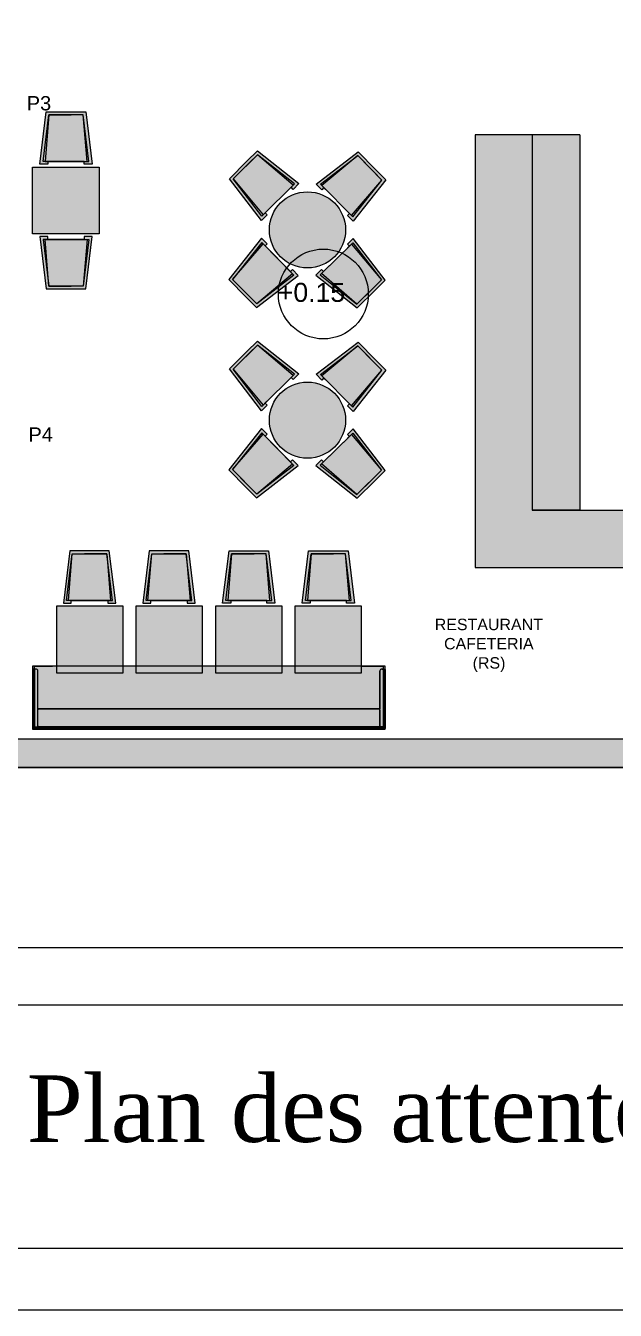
# Model space of a CAD drawing. Header units: millimetres. Extents: x 61345 to 69644, y 9491 to 29385.
# Drawn here: x 64707 to 65326, y 15770 to 17120 of the extents above; entities that cross this region are included whole.
import ezdxf

# ---------------------------------------------------------------- set-up
doc = ezdxf.new("R2010")
doc.units = ezdxf.units.MM
doc.linetypes.add('DASHED2', pattern=[0.375, 0.25, -0.125])
doc.layers.add('Plan Archi', color=8, linetype='Continuous')
doc.layers.add('TEXTE', color=7, linetype='Continuous')
doc.styles.add('ARIAL', font='arial.ttf')
doc.styles.add('CARTOUCHE', font='verdana.ttf')
doc.styles.get("Standard").update_dxf_attribs({"font": 'arial.ttf'})

msp = doc.modelspace()

# ---------------------------------------------------------------- hatches: boundary and pattern name
at = {"layer": 'Plan Archi', "true_color": 0xffffff}
h = msp.add_hatch(color=7, dxfattribs=at)
h.dxf.hatch_style = 1
h.paths.add_polyline_path([(64730.5, 16977.7), (64730.5, 16974.7), (64722, 16974.7), (64728.8, 17029.7), (64755, 17029.7), (64770.2, 17029.7), (64777, 16974.7), (64768.6, 16974.7), (64768.6, 16977.7)])
at = {"layer": 'Plan Archi'}
h = msp.add_hatch(color=256, dxfattribs=at)
h.dxf.hatch_style = 1
h.paths.add_polyline_path([(65239.3, 17005.8), (65179.3, 17005.8), (65179.3, 16551.1), (65669.1, 16551.1), (65669.1, 16611.1), (65239.3, 16611.1)])
h = msp.add_hatch(color=256, dxfattribs=at)
h.dxf.hatch_style = 1
h.paths.add_polyline_path([(65289.3, 17005.8), (65239.3, 17005.8), (65239.3, 16611.1), (65289.3, 16611.1)], flags=17)
at = {"layer": 'Plan Archi', "true_color": 0xffffff}
h = msp.add_hatch(color=7, dxfattribs=at)
h.dxf.hatch_style = 1
h.paths.add_polyline_path([(64958.8, 16923.8), (64960.9, 16921.6), (64954.9, 16915.7), (64921.1, 16959.6), (64939.6, 16978), (64950.5, 16988.7), (64994, 16954.4), (64988, 16948.4), (64985.9, 16950.6)])
h = msp.add_hatch(color=7, dxfattribs=at)
h.dxf.hatch_style = 1
h.paths.add_polyline_path([(65020.4, 16950.2), (65018.3, 16948), (65012.4, 16954), (65056.3, 16987.9), (65074.6, 16969.3), (65085.4, 16958.4), (65051, 16914.9), (65045.1, 16920.9), (65047.2, 16923)])
h = msp.add_hatch(color=7, dxfattribs=at)
h.dxf.hatch_style = 1
h.paths.add_polyline_path([(64784.4, 16971.7), (64784.4, 16901.7), (64714.4, 16901.7), (64714.4, 16971.7)])
h = msp.add_hatch(color=7, dxfattribs=at)
h.dxf.hatch_style = 1
edge = h.paths.add_edge_path()
edge.add_arc((65003.1, 16905.8), 40, 0, 360)
h = msp.add_hatch(color=7, dxfattribs=at)
h.dxf.hatch_style = 1
h.paths.add_polyline_path([(64730.5, 16895.7), (64730.5, 16898.7), (64722, 16898.7), (64728.8, 16843.7), (64755, 16843.7), (64770.2, 16843.7), (64777, 16898.7), (64768.6, 16898.7), (64768.6, 16895.7)])
h = msp.add_hatch(color=7, dxfattribs=at)
h.dxf.hatch_style = 1
h.paths.add_polyline_path([(64958.6, 16889), (64960.7, 16891.1), (64954.8, 16897.1), (64920.5, 16853.6), (64938.8, 16835), (64949.6, 16824.1), (64993.5, 16858), (64987.5, 16864), (64985.4, 16861.9)])
h = msp.add_hatch(color=7, dxfattribs=at)
h.dxf.hatch_style = 1
h.paths.add_polyline_path([(65020, 16861.9), (65017.8, 16864.1), (65011.8, 16858.1), (65055.3, 16823.8), (65073.9, 16842.2), (65084.8, 16852.9), (65051, 16896.8), (65045, 16890.8), (65047.1, 16888.7)])
h = msp.add_hatch(color=7, dxfattribs=at)
h.dxf.hatch_style = 1
h.paths.add_polyline_path([(64958.8, 16723.8), (64960.9, 16721.6), (64954.9, 16715.7), (64921.1, 16759.6), (64939.6, 16778), (64950.5, 16788.7), (64994, 16754.4), (64988, 16748.4), (64985.9, 16750.6)])
h = msp.add_hatch(color=7, dxfattribs=at)
h.dxf.hatch_style = 1
h.paths.add_polyline_path([(65020.4, 16750.2), (65018.3, 16748), (65012.4, 16754), (65056.3, 16787.9), (65074.6, 16769.3), (65085.4, 16758.4), (65051, 16714.9), (65045.1, 16720.9), (65047.2, 16723)])
h = msp.add_hatch(color=7, dxfattribs=at)
h.dxf.hatch_style = 1
edge = h.paths.add_edge_path()
edge.add_arc((65003.1, 16705.8), 40, 0, 360)
h = msp.add_hatch(color=7, dxfattribs=at)
h.dxf.hatch_style = 1
h.paths.add_polyline_path([(64958.6, 16689), (64960.7, 16691.1), (64954.8, 16697.1), (64920.5, 16653.6), (64938.8, 16635), (64949.6, 16624.1), (64993.5, 16658), (64987.5, 16664), (64985.4, 16661.9)])
h = msp.add_hatch(color=7, dxfattribs=at)
h.dxf.hatch_style = 1
h.paths.add_polyline_path([(65020, 16661.9), (65017.8, 16664.1), (65011.8, 16658.1), (65055.3, 16623.8), (65073.9, 16642.2), (65084.8, 16652.9), (65051, 16696.8), (65045, 16690.8), (65047.1, 16688.7)])
h = msp.add_hatch(color=7, dxfattribs=at)
h.dxf.hatch_style = 1
h.paths.add_polyline_path([(64793.3, 16516.3), (64793.3, 16513.3), (64801.7, 16513.3), (64794.9, 16568.3), (64768.8, 16568.3), (64753.5, 16568.3), (64746.7, 16513.3), (64755.1, 16513.3), (64755.1, 16516.3)])
h = msp.add_hatch(color=7, dxfattribs=at)
h.dxf.hatch_style = 1
h.paths.add_polyline_path([(64876.8, 16516.3), (64876.8, 16513.3), (64885.2, 16513.3), (64878.4, 16568.3), (64852.3, 16568.3), (64837, 16568.3), (64830.2, 16513.3), (64838.6, 16513.3), (64838.6, 16516.3)])
h = msp.add_hatch(color=7, dxfattribs=at)
h.dxf.hatch_style = 1
h.paths.add_polyline_path([(64922.5, 16516.3), (64922.5, 16513.3), (64914, 16513.3), (64920.8, 16568.3), (64947, 16568.3), (64962.2, 16568.3), (64969, 16513.3), (64960.6, 16513.3), (64960.6, 16516.3)])
h = msp.add_hatch(color=7, dxfattribs=at)
h.dxf.hatch_style = 1
h.paths.add_polyline_path([(65006, 16516.3), (65006, 16513.3), (64997.5, 16513.3), (65004.3, 16568.3), (65030.5, 16568.3), (65045.7, 16568.3), (65052.5, 16513.3), (65044.1, 16513.3), (65044.1, 16516.3)])
h = msp.add_hatch(color=7, dxfattribs=at)
h.dxf.hatch_style = 1
h.paths.add_polyline_path([(64739.4, 16510.3), (64739.4, 16440.3), (64809.4, 16440.3), (64809.4, 16510.3)])
h = msp.add_hatch(color=7, dxfattribs=at)
h.dxf.hatch_style = 1
h.paths.add_polyline_path([(64822.9, 16510.3), (64822.9, 16440.3), (64892.9, 16440.3), (64892.9, 16510.3)])
h = msp.add_hatch(color=7, dxfattribs=at)
h.dxf.hatch_style = 1
h.paths.add_polyline_path([(64906.4, 16510.3), (64906.4, 16440.3), (64976.4, 16440.3), (64976.4, 16510.3)])
h = msp.add_hatch(color=7, dxfattribs=at)
h.dxf.hatch_style = 1
h.paths.add_polyline_path([(64989.9, 16510.3), (64989.9, 16440.3), (65059.9, 16440.3), (65059.9, 16510.3)])
h = msp.add_hatch(color=7, dxfattribs=at)
h.dxf.hatch_style = 1
h.paths.add_polyline_path([(65084.9, 16447.4), (64714.4, 16447.4), (64714.4, 16380.9), (65084.9, 16380.9)])
at = {"layer": 'Plan Archi'}
msp.add_hatch(color=256, dxfattribs=at).paths.add_polyline_path([(64674.4, 16370.9), (67883.9, 16370.9), (67883.9, 16340.9), (64674.4, 16340.9)])

# ---------------------------------------------------------------- linework, layer by layer
msp.add_lwpolyline([(68315.8, 19761.3), (68315.8, 15770.3), (62725.8, 15770.3), (62725.8, 19761.3)], close=True)
for points in [[(68250.8, 16151.3), (62790.8, 16151.3)], [(63152.2, 16091.3), (67438.4, 16091.3)], [(67438.4, 15835.3), (63152.2, 15835.3)], [(67438.4, 15835.3), (63157.5, 15835.3)]]:
    msp.add_lwpolyline(points)
for p, q in [((64722, 16974.7), (64728.8, 17029.7)), ((64725.5, 16977.7), (64731.5, 17026.7)), ((64731.5, 17026.7), (64727.5, 16977.7)), ((64728.8, 17029.7), (64755, 17029.7)), ((64731.5, 17026.7), (64755, 17026.7)), ((64767.6, 17026.7), (64731.5, 17026.7)), ((64755, 17029.7), (64770.2, 17029.7)), ((64767.6, 17026.7), (64755, 17026.7)), ((64773.6, 16977.7), (64767.6, 17026.7)), ((64771.6, 16977.7), (64767.6, 17026.7)), ((64770.2, 17029.7), (64777, 16974.7)), ((65179.3, 17005.8), (65179.3, 16551.1)), ((65239.3, 17005.8), (65239.3, 16611.1)), ((65239.3, 17005.8), (65239.3, 16611.1)), ((65289.3, 17005.8), (65289.3, 16611.1)), ((64939.6, 16978), (64950.5, 16988.7)), ((64950.5, 16988.7), (64994, 16954.4)), ((65012.4, 16954), (65056.3, 16987.9)), ((65056.3, 16987.9), (65074.6, 16969.3)), ((64730.5, 16974.7), (64722, 16974.7)), ((64733, 16977.7), (64725.5, 16977.7)), ((64727.5, 16977.7), (64771.6, 16977.7)), ((64730.5, 16977.7), (64730.5, 16974.7)), ((64768.6, 16977.7), (64730.5, 16977.7)), ((64766.1, 16977.7), (64773.6, 16977.7)), ((64768.6, 16974.7), (64768.6, 16977.7)), ((64777, 16974.7), (64768.6, 16974.7)), ((64921.1, 16959.6), (64939.6, 16978)), ((64950.7, 16984.7), (64925, 16959.3)), ((64925, 16959.3), (64941.7, 16975.8)), ((64950.7, 16984.7), (64941.7, 16975.8)), ((64989.4, 16954.1), (64950.7, 16984.7)), ((64988, 16952.7), (64950.7, 16984.7)), ((65016.9, 16953.7), (65056, 16983.9)), ((65056, 16983.9), (65018.3, 16952.3)), ((65056, 16983.9), (65072.5, 16967.2)), ((65081.4, 16958.2), (65056, 16983.9)), ((64954.9, 16915.7), (64921.1, 16959.6)), ((64955.2, 16920.3), (64925, 16959.3)), ((64925, 16959.3), (64956.6, 16921.7)), ((65049.4, 16920.9), (65081.4, 16958.2)), ((65050.8, 16919.5), (65081.4, 16958.2)), ((65085.4, 16958.4), (65051, 16914.9)), ((65081.4, 16958.2), (65072.5, 16967.2)), ((65074.6, 16969.3), (65085.4, 16958.4)), ((64956.6, 16921.7), (64988, 16952.7)), ((64985.9, 16950.6), (64958.8, 16923.8)), ((64984.1, 16948.8), (64989.4, 16954.1)), ((64988, 16948.4), (64985.9, 16950.6)), ((64994, 16954.4), (64988, 16948.4)), ((65018.3, 16948), (65012.4, 16954)), ((65022.2, 16948.3), (65016.9, 16953.7)), ((65018.3, 16952.3), (65049.4, 16920.9)), ((65020.4, 16950.2), (65018.3, 16948)), ((65047.2, 16923), (65020.4, 16950.2)), ((64960.9, 16921.6), (64954.9, 16915.7)), ((64960.6, 16925.6), (64955.2, 16920.3)), ((64958.8, 16923.8), (64960.9, 16921.6)), ((65045.1, 16920.9), (65047.2, 16923)), ((65051, 16914.9), (65045.1, 16920.9)), ((65045.5, 16924.8), (65050.8, 16919.5)), ((64730.5, 16898.7), (64722, 16898.7)), ((64722, 16898.7), (64728.8, 16843.7)), ((64733, 16895.7), (64725.5, 16895.7)), ((64725.5, 16895.7), (64731.5, 16846.7)), ((64731.5, 16846.7), (64727.5, 16895.7)), ((64727.5, 16895.7), (64771.6, 16895.7)), ((64730.5, 16895.7), (64730.5, 16898.7)), ((64768.6, 16895.7), (64730.5, 16895.7)), ((64766.1, 16895.7), (64773.6, 16895.7)), ((64773.6, 16895.7), (64767.6, 16846.7)), ((64771.6, 16895.7), (64767.6, 16846.7)), ((64777, 16898.7), (64768.6, 16898.7)), ((64768.6, 16898.7), (64768.6, 16895.7)), ((64770.2, 16843.7), (64777, 16898.7)), ((64954.8, 16897.1), (64920.5, 16853.6)), ((64955.1, 16892.5), (64924.4, 16853.8)), ((64924.4, 16853.8), (64956.5, 16891.1)), ((64960.7, 16891.1), (64954.8, 16897.1)), ((64960.4, 16887.2), (64955.1, 16892.5)), ((64956.5, 16891.1), (64987.5, 16859.7)), ((64958.6, 16889), (64960.7, 16891.1)), ((65017.8, 16859.8), (65049.2, 16890.8)), ((65051, 16896.8), (65045, 16890.8)), ((65045, 16890.8), (65047.1, 16888.7)), ((65045.3, 16886.9), (65050.6, 16892.2)), ((65049.2, 16890.8), (65080.8, 16853.2)), ((65050.6, 16892.2), (65080.8, 16853.2)), ((65084.8, 16852.9), (65051, 16896.8)), ((64985.4, 16861.9), (64958.6, 16889)), ((65047.1, 16888.7), (65020, 16861.9)), ((64983.6, 16863.7), (64988.9, 16858.3)), ((64987.5, 16864), (64985.4, 16861.9)), ((64993.5, 16858), (64987.5, 16864)), ((65017.8, 16864.1), (65011.8, 16858.1)), ((65021.8, 16863.7), (65016.4, 16858.4)), ((65020, 16861.9), (65017.8, 16864.1)), ((64920.5, 16853.6), (64938.8, 16835)), ((64924.4, 16853.8), (64941, 16837.1)), ((64949.8, 16828.1), (64924.4, 16853.8)), ((64949.6, 16824.1), (64993.5, 16858)), ((64987.5, 16859.7), (64949.8, 16828.1)), ((64988.9, 16858.3), (64949.8, 16828.1)), ((65011.8, 16858.1), (65055.3, 16823.8)), ((65016.4, 16858.4), (65055.1, 16827.8)), ((65055.1, 16827.8), (65017.8, 16859.8)), ((65080.8, 16853.2), (65055.1, 16827.8)), ((65080.8, 16853.2), (65071.8, 16844.3)), ((65073.9, 16842.2), (65084.8, 16852.9)), ((64728.8, 16843.7), (64755, 16843.7)), ((64731.5, 16846.7), (64755, 16846.7)), ((64767.6, 16846.7), (64731.5, 16846.7)), ((64767.6, 16846.7), (64755, 16846.7)), ((64755, 16843.7), (64770.2, 16843.7)), ((64949.8, 16828.1), (64941, 16837.1)), ((65055.1, 16827.8), (65071.8, 16844.3)), ((65055.3, 16823.8), (65073.9, 16842.2)), ((64938.8, 16835), (64949.6, 16824.1)), ((64950.7, 16784.7), (64925, 16759.3)), ((64939.6, 16778), (64950.5, 16788.7)), ((64950.7, 16784.7), (64941.7, 16775.8)), ((64950.5, 16788.7), (64994, 16754.4)), ((64989.4, 16754.1), (64950.7, 16784.7)), ((64988, 16752.7), (64950.7, 16784.7)), ((65012.4, 16754), (65056.3, 16787.9)), ((65016.9, 16753.7), (65056, 16783.9)), ((65056, 16783.9), (65018.3, 16752.3)), ((65056, 16783.9), (65072.5, 16767.2)), ((65081.4, 16758.2), (65056, 16783.9)), ((65056.3, 16787.9), (65074.6, 16769.3)), ((64921.1, 16759.6), (64939.6, 16778)), ((64925, 16759.3), (64941.7, 16775.8)), ((65074.6, 16769.3), (65085.4, 16758.4)), ((64954.9, 16715.7), (64921.1, 16759.6)), ((64955.2, 16720.3), (64925, 16759.3)), ((64925, 16759.3), (64956.6, 16721.7)), ((65049.4, 16720.9), (65081.4, 16758.2)), ((65050.8, 16719.5), (65081.4, 16758.2)), ((65085.4, 16758.4), (65051, 16714.9)), ((65081.4, 16758.2), (65072.5, 16767.2)), ((64956.6, 16721.7), (64988, 16752.7)), ((64985.9, 16750.6), (64958.8, 16723.8)), ((64984.1, 16748.8), (64989.4, 16754.1)), ((64988, 16748.4), (64985.9, 16750.6)), ((64994, 16754.4), (64988, 16748.4)), ((65018.3, 16748), (65012.4, 16754)), ((65022.2, 16748.3), (65016.9, 16753.7)), ((65018.3, 16752.3), (65049.4, 16720.9)), ((65020.4, 16750.2), (65018.3, 16748)), ((65047.2, 16723), (65020.4, 16750.2)), ((64960.9, 16721.6), (64954.9, 16715.7)), ((64960.6, 16725.6), (64955.2, 16720.3)), ((64958.8, 16723.8), (64960.9, 16721.6)), ((65045.1, 16720.9), (65047.2, 16723)), ((65051, 16714.9), (65045.1, 16720.9)), ((65045.5, 16724.8), (65050.8, 16719.5)), ((64954.8, 16697.1), (64920.5, 16653.6)), ((64955.1, 16692.5), (64924.4, 16653.8)), ((64924.4, 16653.8), (64956.5, 16691.1)), ((64960.7, 16691.1), (64954.8, 16697.1)), ((64960.4, 16687.2), (64955.1, 16692.5)), ((64956.5, 16691.1), (64987.5, 16659.7)), ((64958.6, 16689), (64960.7, 16691.1)), ((64985.4, 16661.9), (64958.6, 16689)), ((65017.8, 16659.8), (65049.2, 16690.8)), ((65047.1, 16688.7), (65020, 16661.9)), ((65051, 16696.8), (65045, 16690.8)), ((65045, 16690.8), (65047.1, 16688.7)), ((65045.3, 16686.9), (65050.6, 16692.2)), ((65049.2, 16690.8), (65080.8, 16653.2)), ((65050.6, 16692.2), (65080.8, 16653.2)), ((65084.8, 16652.9), (65051, 16696.8)), ((64983.6, 16663.7), (64988.9, 16658.3)), ((64987.5, 16664), (64985.4, 16661.9)), ((64993.5, 16658), (64987.5, 16664)), ((65017.8, 16664.1), (65011.8, 16658.1)), ((65021.8, 16663.7), (65016.4, 16658.4)), ((65020, 16661.9), (65017.8, 16664.1)), ((64920.5, 16653.6), (64938.8, 16635)), ((64924.4, 16653.8), (64941, 16637.1)), ((64949.8, 16628.1), (64924.4, 16653.8)), ((64949.6, 16624.1), (64993.5, 16658)), ((64987.5, 16659.7), (64949.8, 16628.1)), ((64988.9, 16658.3), (64949.8, 16628.1)), ((65011.8, 16658.1), (65055.3, 16623.8)), ((65016.4, 16658.4), (65055.1, 16627.8)), ((65055.1, 16627.8), (65017.8, 16659.8)), ((65080.8, 16653.2), (65055.1, 16627.8)), ((65080.8, 16653.2), (65071.8, 16644.3)), ((65073.9, 16642.2), (65084.8, 16652.9)), ((64938.8, 16635), (64949.6, 16624.1)), ((64949.8, 16628.1), (64941, 16637.1)), ((65055.1, 16627.8), (65071.8, 16644.3)), ((65055.3, 16623.8), (65073.9, 16642.2)), ((65239.3, 16611.1), (65669.1, 16611.1)), ((64753.5, 16568.3), (64746.7, 16513.3)), ((64768.8, 16568.3), (64753.5, 16568.3)), ((64794.9, 16568.3), (64768.8, 16568.3)), ((64801.7, 16513.3), (64794.9, 16568.3)), ((64837, 16568.3), (64830.2, 16513.3)), ((64852.3, 16568.3), (64837, 16568.3)), ((64878.4, 16568.3), (64852.3, 16568.3)), ((64885.2, 16513.3), (64878.4, 16568.3)), ((64914, 16513.3), (64920.8, 16568.3)), ((64920.8, 16568.3), (64947, 16568.3)), ((64947, 16568.3), (64962.2, 16568.3)), ((64962.2, 16568.3), (64969, 16513.3)), ((64997.5, 16513.3), (65004.3, 16568.3)), ((65004.3, 16568.3), (65030.5, 16568.3)), ((65030.5, 16568.3), (65045.7, 16568.3)), ((65045.7, 16568.3), (65052.5, 16513.3)), ((64750.1, 16516.3), (64756.1, 16565.3)), ((64752.1, 16516.3), (64756.1, 16565.3)), ((64756.1, 16565.3), (64768.8, 16565.3)), ((64756.1, 16565.3), (64792.3, 16565.3)), ((64792.3, 16565.3), (64768.8, 16565.3)), ((64798.3, 16516.3), (64792.3, 16565.3)), ((64792.3, 16565.3), (64796.3, 16516.3)), ((64833.6, 16516.3), (64839.6, 16565.3)), ((64835.6, 16516.3), (64839.6, 16565.3)), ((64839.6, 16565.3), (64852.3, 16565.3)), ((64839.6, 16565.3), (64875.8, 16565.3)), ((64875.8, 16565.3), (64852.3, 16565.3)), ((64881.8, 16516.3), (64875.8, 16565.3)), ((64875.8, 16565.3), (64879.8, 16516.3)), ((64917.5, 16516.3), (64923.5, 16565.3)), ((64923.5, 16565.3), (64919.5, 16516.3)), ((64923.5, 16565.3), (64947, 16565.3)), ((64959.6, 16565.3), (64923.5, 16565.3)), ((64959.6, 16565.3), (64947, 16565.3)), ((64965.6, 16516.3), (64959.6, 16565.3)), ((64963.6, 16516.3), (64959.6, 16565.3)), ((65001, 16516.3), (65007, 16565.3)), ((65007, 16565.3), (65003, 16516.3)), ((65007, 16565.3), (65030.5, 16565.3)), ((65043.1, 16565.3), (65007, 16565.3)), ((65043.1, 16565.3), (65030.5, 16565.3)), ((65049.1, 16516.3), (65043.1, 16565.3)), ((65047.1, 16516.3), (65043.1, 16565.3)), ((65179.3, 16551.1), (65669.1, 16551.1)), ((64746.7, 16513.3), (64755.1, 16513.3)), ((64757.7, 16516.3), (64750.1, 16516.3)), ((64796.3, 16516.3), (64752.1, 16516.3)), ((64755.1, 16513.3), (64755.1, 16516.3)), ((64755.1, 16516.3), (64793.3, 16516.3)), ((64790.7, 16516.3), (64798.3, 16516.3)), ((64793.3, 16516.3), (64793.3, 16513.3)), ((64793.3, 16513.3), (64801.7, 16513.3)), ((64830.2, 16513.3), (64838.6, 16513.3)), ((64841.2, 16516.3), (64833.6, 16516.3)), ((64879.8, 16516.3), (64835.6, 16516.3)), ((64838.6, 16513.3), (64838.6, 16516.3)), ((64838.6, 16516.3), (64876.8, 16516.3)), ((64874.2, 16516.3), (64881.8, 16516.3)), ((64876.8, 16516.3), (64876.8, 16513.3)), ((64876.8, 16513.3), (64885.2, 16513.3)), ((64922.5, 16513.3), (64914, 16513.3)), ((64925, 16516.3), (64917.5, 16516.3)), ((64919.5, 16516.3), (64963.6, 16516.3)), ((64922.5, 16516.3), (64922.5, 16513.3)), ((64960.6, 16516.3), (64922.5, 16516.3)), ((64958.1, 16516.3), (64965.6, 16516.3)), ((64960.6, 16513.3), (64960.6, 16516.3)), ((64969, 16513.3), (64960.6, 16513.3)), ((65006, 16513.3), (64997.5, 16513.3)), ((65008.5, 16516.3), (65001, 16516.3)), ((65003, 16516.3), (65047.1, 16516.3)), ((65006, 16516.3), (65006, 16513.3)), ((65044.1, 16516.3), (65006, 16516.3)), ((65041.6, 16516.3), (65049.1, 16516.3)), ((65044.1, 16513.3), (65044.1, 16516.3)), ((65052.5, 16513.3), (65044.1, 16513.3)), ((64674.4, 16370.9), (67883.9, 16370.9)), ((67883.9, 16340.9), (64674.4, 16340.9))]:
    msp.add_line(p, q, dxfattribs=at)
at = {"layer": 'Plan Archi', "linetype": 'Continuous'}
for p, q in [((65239.3, 17005.8), (65179.3, 17005.8)), ((65289.3, 17005.8), (65239.3, 17005.8)), ((65289.3, 16611.1), (65239.3, 16611.1))]:
    msp.add_line(p, q, dxfattribs=at)
at = {"layer": 'Plan Archi', "ltscale": 0.5}
for p, q in [((64714.4, 16901.7), (64714.4, 16971.7)), ((64714.4, 16971.7), (64784.4, 16971.7)), ((64784.4, 16971.7), (64784.4, 16901.7)), ((64784.4, 16901.7), (64714.4, 16901.7)), ((64739.4, 16510.3), (64739.4, 16440.3)), ((64809.4, 16510.3), (64739.4, 16510.3)), ((64809.4, 16440.3), (64809.4, 16510.3)), ((64822.9, 16510.3), (64822.9, 16440.3)), ((64892.9, 16510.3), (64822.9, 16510.3)), ((64892.9, 16440.3), (64892.9, 16510.3)), ((64906.4, 16510.3), (64906.4, 16440.3)), ((64976.4, 16510.3), (64906.4, 16510.3)), ((64976.4, 16440.3), (64976.4, 16510.3)), ((64989.9, 16510.3), (64989.9, 16440.3)), ((65059.9, 16510.3), (64989.9, 16510.3)), ((65059.9, 16440.3), (65059.9, 16510.3)), ((65084.9, 16447.4), (64714.4, 16447.4)), ((64714.4, 16447.4), (64714.4, 16380.9)), ((64716.4, 16444.2), (64716.4, 16446.4)), ((64717.4, 16447.4), (64735.2, 16447.4)), ((65059.9, 16447.4), (65081.8, 16447.4)), ((65082.8, 16446.4), (65082.8, 16444.2)), ((65084.9, 16380.9), (65084.9, 16447.4)), ((64714.4, 16443.9), (64714.4, 16381.7)), ((64716.3, 16444.2), (64714.7, 16444.2)), ((64714.7, 16444.2), (64714.7, 16381.4)), ((64714.7, 16444.2), (64714.7, 16444.2)), ((64714.7, 16381.4), (64714.7, 16444.2)), ((64717.9, 16444.2), (64716.3, 16444.2)), ((64716.3, 16444.2), (64716.3, 16383.6)), ((64716.3, 16381.4), (64716.3, 16444.2)), ((64717.9, 16444.2), (64716.4, 16444.2)), ((64719.9, 16402.4), (64719.9, 16442.2)), ((64719.9, 16384.6), (64719.9, 16442.2)), ((64739.4, 16440.3), (64809.4, 16440.3)), ((64822.9, 16440.3), (64892.9, 16440.3)), ((64906.4, 16440.3), (64976.4, 16440.3)), ((64989.9, 16440.3), (65059.9, 16440.3)), ((65079.3, 16384.6), (65079.3, 16442.2)), ((65079.3, 16442.2), (65079.3, 16402.4)), ((65081.3, 16444.2), (65082.9, 16444.2)), ((65082.8, 16444.2), (65081.3, 16444.2)), ((65082.9, 16444.2), (65082.9, 16383.6)), ((65082.9, 16381.4), (65082.9, 16444.2)), ((65082.9, 16444.2), (65084.5, 16444.2)), ((65084.5, 16444.2), (65084.5, 16381.4)), ((65084.5, 16444.2), (65084.6, 16444.2)), ((65084.5, 16381.4), (65084.5, 16444.2)), ((65084.9, 16443.9), (65084.9, 16381.7)), ((65079.3, 16402.4), (64719.9, 16402.4)), ((64719.9, 16384.6), (64719.9, 16401.4)), ((64720.9, 16402.4), (65078.3, 16402.4)), ((65079.3, 16401.4), (65079.3, 16384.6)), ((65084.8, 16381.4), (64714.4, 16381.4)), ((64714.4, 16381.4), (64714.4, 16381.2)), ((64714.4, 16380.9), (65084.9, 16380.9)), ((64714.7, 16381.4), (64716.3, 16381.4)), ((64714.7, 16381.4), (64714.7, 16381.4)), ((64714.7, 16380.9), (65084.5, 16380.9)), ((64716.3, 16383.6), (64718.9, 16383.6)), ((64716.4, 16381.4), (64716.4, 16383)), ((64716.4, 16383), (65082.8, 16383)), ((65082.8, 16381.4), (64716.4, 16381.4)), ((65078.3, 16383.6), (64720.9, 16383.6)), ((65082.9, 16383.6), (65080.3, 16383.6)), ((65082.8, 16383), (65082.8, 16381.4)), ((65084.5, 16381.4), (65082.9, 16381.4)), ((65084.6, 16381.4), (65084.5, 16381.4)), ((65084.8, 16381.2), (65084.8, 16381.4))]:
    msp.add_line(p, q, dxfattribs=at)
at = {"layer": 'Plan Archi', "color": 0}
for p in [(64427.4, 16340.9), (64618.4, 16340.9)]:
    msp.add_line(p, (65423.6, 16340.9), dxfattribs=at)
at = {"layer": 'Plan Archi', "linetype": 'DASHED2'}
msp.add_line((67883.9, 16340.9), (64674.4, 16340.9), dxfattribs=at)
at = {"layer": 'Plan Archi', "ltscale": 0.5}
for centre in [(65003.1, 16905.8), (65003.1, 16705.8)]:
    msp.add_circle(centre, 40, dxfattribs=at)
at = {"layer": 'Plan Archi'}
msp.add_circle((65019.8, 16838.4), 47.2, dxfattribs=at)
at = {"layer": 'Plan Archi', "ltscale": 0.5}
for centre, radius, start, end in [((64717.4, 16446.4), 1, 90, 180), ((65081.8, 16446.4), 1, 0, 90), ((64714.7, 16443.9), 0.3, 90, 180), ((64717.9, 16442.2), 2, 360, 90), ((64717.9, 16442.2), 2, 360, 90), ((65081.3, 16442.2), 2, 90, 180), ((65081.3, 16442.2), 2, 90, 180), ((65084.6, 16443.9), 0.3, 0, 90), ((64720.9, 16401.4), 1, 90, 180), ((65078.3, 16401.4), 1, 0, 90), ((64714.7, 16381.7), 0.3, 180, 270), ((64714.7, 16381.2), 0.3, 180, 270), ((64718.9, 16384.6), 1, 270, 0), ((64720.9, 16384.6), 1, 180, 270), ((65078.3, 16384.6), 1, 270, 360), ((65080.3, 16384.6), 1, 180, 270), ((65084.5, 16381.2), 0.3, 270, 0), ((65084.6, 16381.7), 0.3, 270, 0)]:
    msp.add_arc(centre, radius, start, end, dxfattribs=at)

# ---------------------------------------------------------------- texts
at = {"layer": 'Plan Archi', "linetype": 'ByBlock', "style": 'ARIAL'}
for s, p in [('P3', (64708.3, 17031.4)), ('P4', (64710.1, 16683.2))]:
    msp.add_text(s, height=15, dxfattribs=at).set_placement(p)
at = {"layer": 'Plan Archi', "linetype": 'ByBlock'}
for s, height, p in [('+0.15', 20, (64972, 16830.1)), ('RESTAURANT', 12, (65136.8, 16485.1)), ('CAFETERIA', 12, (65146.6, 16464.9)), ('(RS)', 12, (65176.6, 16444.7))]:
    msp.add_text(s, height=height, rotation=360, dxfattribs=at).set_placement(p)
at = {"layer": 'TEXTE', "insert": (64708.3, 16017.2), "char_height": 70, "width": 1999.9, "attachment_point": 1, "style": 'CARTOUCHE'}
msp.add_mtext('{\\fTimes New Roman|b0|i0|c0|p18;Plan des attentes électriques - RDC}', dxfattribs=at)

doc.saveas('drawing.dxf')
